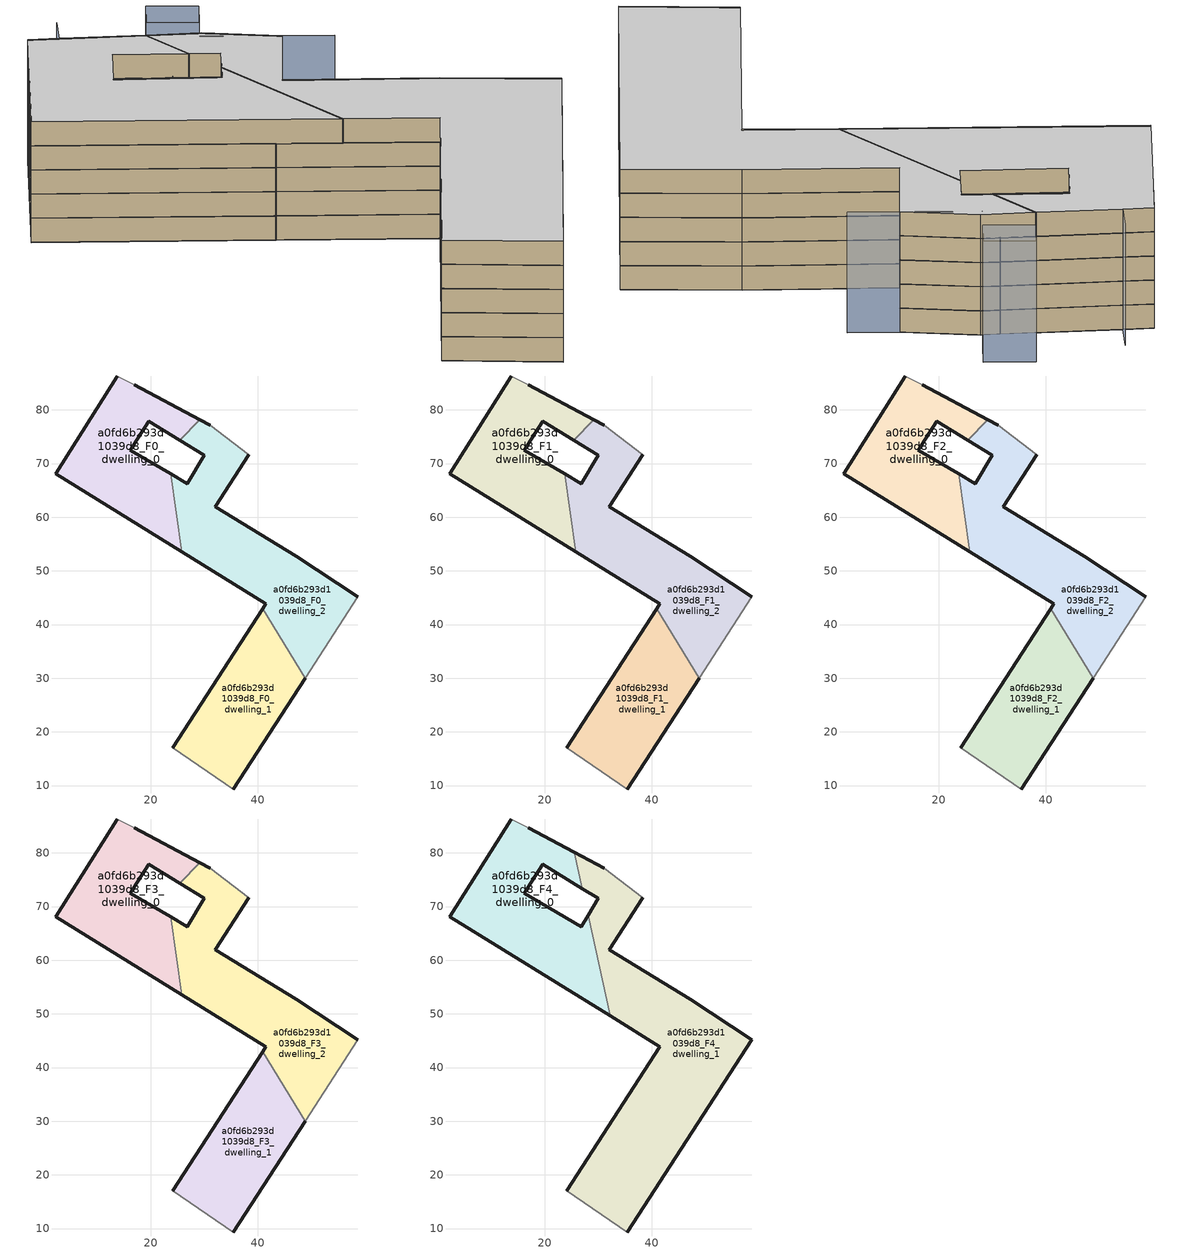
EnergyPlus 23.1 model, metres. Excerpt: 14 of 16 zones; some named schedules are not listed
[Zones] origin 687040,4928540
a0fd6b293d1039d8_F0_dwelling_0
 floor ground (EU_floor_Construction): 25.81,53.59 23.71,68.06 16.23,72.43 19.62,77.87 25.39,74.34 29.16,78.19 16.91,84.66 13.8,86.31 2.37,68.12 z0
 wall outside (EU_wall_Construction): 16.91,84.66 29.16,78.19 / 25.39,74.34 19.62,77.87 16.23,72.43 23.71,68.06 / 25.81,53.59 2.37,68.12 13.8,86.31 z0:3
 wall adiabatic (EU_wall_Construction): 13.8,86.31 16.91,84.66 z0:3
 wall to a0fd6b293d1039d8_F0_dwelling_2 (EU_wall_Construction): 29.16,78.19 25.39,74.34 / 23.71,68.06 25.81,53.59 z0:3
a0fd6b293d1039d8_F0_dwelling_1
 floor ground (EU_floor_Construction): 35.43,9.36 48.78,30.02 40.86,42.99 24.15,17.07 z0
 wall outside (EU_wall_Construction): 48.78,30.02 35.43,9.36 / 24.15,17.07 40.86,42.99 z0:3
 wall adiabatic (EU_wall_Construction): 35.43,9.36 24.15,17.07 z0:3
 wall to a0fd6b293d1039d8_F0_dwelling_2 (EU_wall_Construction): 40.86,42.99 48.78,30.02 z0:3
a0fd6b293d1039d8_F0_dwelling_2
 floor ground (EU_floor_Construction): 48.78,30.02 58.55,45.15 47.15,52.75 32.01,61.91 38.3,71.6 31.1,77.17 29.16,78.19 25.39,74.34 30.03,71.51 26.78,66.27 23.71,68.06 25.81,53.59 41.45,43.9 40.86,42.99 z0
 wall outside (EU_wall_Construction): 23.71,68.06 26.78,66.27 30.03,71.51 25.39,74.34 / 29.16,78.19 31.1,77.17 / 38.3,71.6 32.01,61.91 47.15,52.75 58.55,45.15 / 40.86,42.99 41.45,43.9 25.81,53.59 z0:3
 wall adiabatic (EU_wall_Construction): 31.1,77.17 38.3,71.6 / 58.55,45.15 48.78,30.02 z0:3
a0fd6b293d1039d8_F1_dwelling_0
 floor to a0fd6b293d1039d8_F0_dwelling_0 (EU_floor_Construction): 25.81,53.59 23.71,68.06 16.23,72.43 19.62,77.87 25.39,74.34 29.16,78.19 16.91,84.66 13.8,86.31 2.37,68.12 z3
 wall outside (EU_wall_Construction): 16.91,84.66 29.16,78.19 / 25.39,74.34 19.62,77.87 16.23,72.43 23.71,68.06 / 25.81,53.59 2.37,68.12 13.8,86.31 z3:6
 wall adiabatic (EU_wall_Construction): 13.8,86.31 16.91,84.66 z3:6
 wall to a0fd6b293d1039d8_F1_dwelling_2 (EU_wall_Construction): 29.16,78.19 25.39,74.34 / 23.71,68.06 25.81,53.59 z3:6
a0fd6b293d1039d8_F1_dwelling_1
 floor to a0fd6b293d1039d8_F0_dwelling_1 (EU_floor_Construction): 35.43,9.36 48.78,30.02 40.86,42.99 24.15,17.07 z3
 wall outside (EU_wall_Construction): 48.78,30.02 35.43,9.36 / 24.15,17.07 40.86,42.99 z3:6
 wall adiabatic (EU_wall_Construction): 35.43,9.36 24.15,17.07 z3:6
 wall to a0fd6b293d1039d8_F1_dwelling_2 (EU_wall_Construction): 40.86,42.99 48.78,30.02 z3:6
a0fd6b293d1039d8_F1_dwelling_2
 floor to a0fd6b293d1039d8_F0_dwelling_2 (EU_floor_Construction): 48.78,30.02 58.55,45.15 47.15,52.75 32.01,61.91 38.3,71.6 31.1,77.17 29.16,78.19 25.39,74.34 30.03,71.51 26.78,66.27 23.71,68.06 25.81,53.59 41.45,43.9 40.86,42.99 z3
 wall outside (EU_wall_Construction): 23.71,68.06 26.78,66.27 30.03,71.51 25.39,74.34 / 29.16,78.19 31.1,77.17 / 38.3,71.6 32.01,61.91 47.15,52.75 58.55,45.15 / 40.86,42.99 41.45,43.9 25.81,53.59 z3:6
 wall adiabatic (EU_wall_Construction): 31.1,77.17 38.3,71.6 / 58.55,45.15 48.78,30.02 z3:6
a0fd6b293d1039d8_F2_dwelling_0
 floor to a0fd6b293d1039d8_F1_dwelling_0 (EU_floor_Construction): 25.81,53.59 23.71,68.06 16.23,72.43 19.62,77.87 25.39,74.34 29.16,78.19 16.91,84.66 13.8,86.31 2.37,68.12 z6
 wall outside (EU_wall_Construction): 16.91,84.66 29.16,78.19 / 25.39,74.34 19.62,77.87 16.23,72.43 23.71,68.06 / 25.81,53.59 2.37,68.12 13.8,86.31 z6:9
 wall adiabatic (EU_wall_Construction): 13.8,86.31 16.91,84.66 z6:9
 wall to a0fd6b293d1039d8_F2_dwelling_2 (EU_wall_Construction): 29.16,78.19 25.39,74.34 / 23.71,68.06 25.81,53.59 z6:9
a0fd6b293d1039d8_F2_dwelling_1
 floor to a0fd6b293d1039d8_F1_dwelling_1 (EU_floor_Construction): 35.43,9.36 48.78,30.02 40.86,42.99 24.15,17.07 z6
 wall outside (EU_wall_Construction): 48.78,30.02 35.43,9.36 / 24.15,17.07 40.86,42.99 z6:9
 wall adiabatic (EU_wall_Construction): 35.43,9.36 24.15,17.07 z6:9
 wall to a0fd6b293d1039d8_F2_dwelling_2 (EU_wall_Construction): 40.86,42.99 48.78,30.02 z6:9
a0fd6b293d1039d8_F2_dwelling_2
 floor to a0fd6b293d1039d8_F1_dwelling_2 (EU_floor_Construction): 48.78,30.02 58.55,45.15 47.15,52.75 32.01,61.91 38.3,71.6 31.1,77.17 29.16,78.19 25.39,74.34 30.03,71.51 26.78,66.27 23.71,68.06 25.81,53.59 41.45,43.9 40.86,42.99 z6
 wall outside (EU_wall_Construction): 23.71,68.06 26.78,66.27 30.03,71.51 25.39,74.34 / 29.16,78.19 31.1,77.17 / 38.3,71.6 32.01,61.91 47.15,52.75 58.55,45.15 / 40.86,42.99 41.45,43.9 25.81,53.59 z6:9
 wall adiabatic (EU_wall_Construction): 31.1,77.17 38.3,71.6 / 58.55,45.15 48.78,30.02 z6:9
a0fd6b293d1039d8_F3_dwelling_0
 floor to a0fd6b293d1039d8_F2_dwelling_0 (EU_floor_Construction): 25.81,53.59 23.71,68.06 16.23,72.43 19.62,77.87 25.39,74.34 29.16,78.19 16.91,84.66 13.8,86.31 2.37,68.12 z9
 wall outside (EU_wall_Construction): 16.91,84.66 29.16,78.19 / 25.39,74.34 19.62,77.87 16.23,72.43 23.71,68.06 / 25.81,53.59 2.37,68.12 13.8,86.31 z9:12
 wall adiabatic (EU_wall_Construction): 13.8,86.31 16.91,84.66 z9:12
 wall to a0fd6b293d1039d8_F3_dwelling_2 (EU_wall_Construction): 29.16,78.19 25.39,74.34 / 23.71,68.06 25.81,53.59 z9:12
a0fd6b293d1039d8_F3_dwelling_1
 floor to a0fd6b293d1039d8_F2_dwelling_1 (EU_floor_Construction): 35.43,9.36 48.78,30.02 40.86,42.99 24.15,17.07 z9
 wall outside (EU_wall_Construction): 48.78,30.02 35.43,9.36 / 24.15,17.07 40.86,42.99 z9:12
 wall adiabatic (EU_wall_Construction): 35.43,9.36 24.15,17.07 z9:12
 wall to a0fd6b293d1039d8_F3_dwelling_2 (EU_wall_Construction): 40.86,42.99 48.78,30.02 z9:12
a0fd6b293d1039d8_F3_dwelling_2
 floor to a0fd6b293d1039d8_F2_dwelling_2 (EU_floor_Construction): 48.78,30.02 58.55,45.15 47.15,52.75 32.01,61.91 38.3,71.6 31.1,77.17 29.16,78.19 25.39,74.34 30.03,71.51 26.78,66.27 23.71,68.06 25.81,53.59 41.45,43.9 40.86,42.99 z9
 wall outside (EU_wall_Construction): 23.71,68.06 26.78,66.27 30.03,71.51 25.39,74.34 / 29.16,78.19 31.1,77.17 / 38.3,71.6 32.01,61.91 47.15,52.75 58.55,45.15 / 40.86,42.99 41.45,43.9 25.81,53.59 z9:12
 wall adiabatic (EU_wall_Construction): 31.1,77.17 38.3,71.6 / 58.55,45.15 48.78,30.02 z9:12
a0fd6b293d1039d8_F4_dwelling_0
 floor to a0fd6b293d1039d8_F3_dwelling_0 (EU_floor_Construction): 25.81,53.59 23.71,68.06 16.23,72.43 19.62,77.87 25.39,74.34 26.55,75.52 25.55,80.1 16.91,84.66 13.8,86.31 2.37,68.12 z12
 floor to a0fd6b293d1039d8_F3_dwelling_2 (EU_floor_Construction): 27.02,73.35 26.55,75.52 25.39,74.34 z12; 32.21,49.63 28.11,68.4 26.78,66.27 23.71,68.06 25.81,53.59 z12
 wall outside (EU_wall_Construction): 16.91,84.66 25.55,80.1 / 27.03,73.35 19.62,77.87 16.23,72.43 26.78,66.27 28.11,68.4 / 32.21,49.63 2.37,68.12 13.8,86.31 z12:15
 wall adiabatic (EU_wall_Construction): 13.8,86.31 16.91,84.66 z12:15
 wall to a0fd6b293d1039d8_F4_dwelling_1 (EU_wall_Construction): 25.55,80.1 27.03,73.35 / 28.11,68.4 32.21,49.63 z12:15
 ceiling to a0fd6b293d1039d8_F5_dwelling_0 (EU_floor_Construction): 25.55,80.1 27.02,73.35 19.62,77.87 16.23,72.43 26.78,66.27 28.11,68.4 32.21,49.63 2.37,68.12 13.8,86.31 16.91,84.66 z15
a0fd6b293d1039d8_F4_dwelling_1
 floor to a0fd6b293d1039d8_F3_dwelling_0 (EU_floor_Construction): 26.55,75.52 29.16,78.19 25.55,80.1 z12
 floor to a0fd6b293d1039d8_F3_dwelling_2 (EU_floor_Construction): 48.78,30.02 58.55,45.15 47.15,52.75 32.01,61.91 38.3,71.6 31.1,77.17 29.16,78.19 26.55,75.52 27.02,73.35 30.03,71.51 28.11,68.4 32.21,49.63 41.45,43.9 40.86,42.99 z12
 floor to a0fd6b293d1039d8_F3_dwelling_1 (EU_floor_Construction): 35.43,9.36 48.78,30.02 40.86,42.99 24.15,17.07 z12
 wall outside (EU_wall_Construction): 28.11,68.4 30.03,71.51 27.03,73.35 / 25.55,80.1 31.1,77.17 / 38.3,71.6 32.01,61.91 47.15,52.75 58.55,45.15 35.43,9.36 / 24.15,17.07 41.45,43.9 32.21,49.63 z12:15
 wall adiabatic (EU_wall_Construction): 31.1,77.17 38.3,71.6 / 35.43,9.36 24.15,17.07 z12:15
 ceiling to a0fd6b293d1039d8_F5_dwelling_1 (EU_floor_Construction): 38.3,71.6 32.01,61.91 47.15,52.75 58.55,45.15 35.43,9.36 24.15,17.07 41.45,43.9 32.21,49.63 28.11,68.4 30.03,71.51 27.02,73.35 25.55,80.1 31.1,77.17 z15
shading: 43.28,68.45 30.46,76.56 / 18.92,88.22 16.87,84.58 / 29.67,86.37 34.69,83.19 / 34.69,83.19 32.39,79.56 / 32.39,79.56 27.37,82.75 / 27.37,82.75 29.67,86.37 z0:15
[Building]
EU S2 Campaign: North Axis=0; Terrain=City; Solar Distribution=FullExterior
[Site:Location]
Bologna: Latitude=44.5; Longitude=11.25; Time Zone=1; Elevation=37
[SizingPeriod:WeatherFileDays]
AnnualSizingPeriod: Begin Month=1; Begin Day of Month=1; End Month=12; End Day of Month=31; Day of Week for Start Day=Monday; Use Weather File Daylight Saving Period=No; Use Weather File Rain and Snow Indicators=No
[MATERIAL]
EU_InternalMass_Material: Roughness=MediumRough; Thickness=0.1; Conductivity=1; Density=1800; Specific Heat=900; Thermal Absorptance=0.9; Solar Absorptance=0.7; Visible Absorptance=0.7
[MATERIAL:NOMASS] Roughness=MediumRough; Thermal Absorptance=0.9; Solar Absorptance=0.7; Visible Absorptance=0.7
Name | Thermal Resistance
EU_wall_NoMass | 0.905828
EU_floor_NoMass | 0.67114
[CONSTRUCTION]
EU_wall_Construction: EU_wall_NoMass
EU_floor_Construction: EU_floor_NoMass
EU_InternalMass_Construction: EU_InternalMass_Material
[ZONE] Type=1; Multiplier=1; Ceiling Height=autocalculate; Floor Area=autocalculate; Part of Total Floor Area=Yes
Name | Volume
a0fd6b293d1039d8_F0_dwelling_0; a0fd6b293d1039d8_F1_dwelling_0; a0fd6b293d1039d8_F2_dwelling_0; a0fd6b293d1039d8_F3_dwelling_0 | 1173.45
a0fd6b293d1039d8_F4_dwelling_0 | 1394.96
a0fd6b293d1039d8_F0_dwelling_1; a0fd6b293d1039d8_F1_dwelling_1; a0fd6b293d1039d8_F2_dwelling_1; a0fd6b293d1039d8_F3_dwelling_1 | 1136.59
a0fd6b293d1039d8_F4_dwelling_1 | 2567.53
a0fd6b293d1039d8_F0_dwelling_2; a0fd6b293d1039d8_F1_dwelling_2; a0fd6b293d1039d8_F2_dwelling_2; a0fd6b293d1039d8_F3_dwelling_2 | 1652.5
[INTERNALMASS] Construction=EU_InternalMass_Construction
Name | Zone or ZoneList | Surface Area
a0fd6b293d1039d8_F0_dwelling_0_EU_InternalMass | a0fd6b293d1039d8_F0_dwelling_0 | 391.149
a0fd6b293d1039d8_F0_dwelling_1_EU_InternalMass | a0fd6b293d1039d8_F0_dwelling_1 | 378.854
a0fd6b293d1039d8_F0_dwelling_2_EU_InternalMass | a0fd6b293d1039d8_F0_dwelling_2 | 550.84
a0fd6b293d1039d8_F1_dwelling_0_EU_InternalMass | a0fd6b293d1039d8_F1_dwelling_0 | 391.149
a0fd6b293d1039d8_F1_dwelling_1_EU_InternalMass | a0fd6b293d1039d8_F1_dwelling_1 | 378.854
a0fd6b293d1039d8_F1_dwelling_2_EU_InternalMass | a0fd6b293d1039d8_F1_dwelling_2 | 550.84
a0fd6b293d1039d8_F2_dwelling_0_EU_InternalMass | a0fd6b293d1039d8_F2_dwelling_0 | 391.149
a0fd6b293d1039d8_F2_dwelling_1_EU_InternalMass | a0fd6b293d1039d8_F2_dwelling_1 | 378.854
a0fd6b293d1039d8_F2_dwelling_2_EU_InternalMass | a0fd6b293d1039d8_F2_dwelling_2 | 550.84
a0fd6b293d1039d8_F3_dwelling_0_EU_InternalMass | a0fd6b293d1039d8_F3_dwelling_0 | 391.149
a0fd6b293d1039d8_F3_dwelling_1_EU_InternalMass | a0fd6b293d1039d8_F3_dwelling_1 | 378.854
a0fd6b293d1039d8_F3_dwelling_2_EU_InternalMass | a0fd6b293d1039d8_F3_dwelling_2 | 550.84
a0fd6b293d1039d8_F4_dwelling_0_EU_InternalMass | a0fd6b293d1039d8_F4_dwelling_0 | 464.996
a0fd6b293d1039d8_F4_dwelling_1_EU_InternalMass | a0fd6b293d1039d8_F4_dwelling_1 | 855.845
[OTHEREQUIPMENT] Fuel Type=Electricity; Design Level Calculation Method=Watts/Area; Power per Zone Floor Area=1; Fraction Latent=0; Fraction Radiant=0; Fraction Lost=0; Carbon Dioxide Generation Rate=0; EndUse Subcategory=EU_Step8_InternalGains
Name | Zone or ZoneList or Space or SpaceList | Schedule
EU_Step8_InternalGain_a0fd6b293d1039d8_F0_dwelling_0_f000 | a0fd6b293d1039d8_F0_dwelling_0 | EU_Step8_GainSchedule_a0fd6b293d1039d8_F0_dwelling_0_f000
EU_Step8_InternalGain_a0fd6b293d1039d8_F0_dwelling_1_f000 | a0fd6b293d1039d8_F0_dwelling_1 | EU_Step8_GainSchedule_a0fd6b293d1039d8_F0_dwelling_1_f000
EU_Step8_InternalGain_a0fd6b293d1039d8_F0_dwelling_2_f000 | a0fd6b293d1039d8_F0_dwelling_2 | EU_Step8_GainSchedule_a0fd6b293d1039d8_F0_dwelling_2_f000
EU_Step8_InternalGain_a0fd6b293d1039d8_F1_dwelling_0_f000 | a0fd6b293d1039d8_F1_dwelling_0 | EU_Step8_GainSchedule_a0fd6b293d1039d8_F1_dwelling_0_f000
EU_Step8_InternalGain_a0fd6b293d1039d8_F1_dwelling_1_f000 | a0fd6b293d1039d8_F1_dwelling_1 | EU_Step8_GainSchedule_a0fd6b293d1039d8_F1_dwelling_1_f000
EU_Step8_InternalGain_a0fd6b293d1039d8_F1_dwelling_2_f000 | a0fd6b293d1039d8_F1_dwelling_2 | EU_Step8_GainSchedule_a0fd6b293d1039d8_F1_dwelling_2_f000
EU_Step8_InternalGain_a0fd6b293d1039d8_F2_dwelling_0_f000 | a0fd6b293d1039d8_F2_dwelling_0 | EU_Step8_GainSchedule_a0fd6b293d1039d8_F2_dwelling_0_f000
EU_Step8_InternalGain_a0fd6b293d1039d8_F2_dwelling_1_f000 | a0fd6b293d1039d8_F2_dwelling_1 | EU_Step8_GainSchedule_a0fd6b293d1039d8_F2_dwelling_1_f000
EU_Step8_InternalGain_a0fd6b293d1039d8_F2_dwelling_2_f000 | a0fd6b293d1039d8_F2_dwelling_2 | EU_Step8_GainSchedule_a0fd6b293d1039d8_F2_dwelling_2_f000
EU_Step8_InternalGain_a0fd6b293d1039d8_F3_dwelling_0_f000 | a0fd6b293d1039d8_F3_dwelling_0 | EU_Step8_GainSchedule_a0fd6b293d1039d8_F3_dwelling_0_f000
EU_Step8_InternalGain_a0fd6b293d1039d8_F3_dwelling_1_f000 | a0fd6b293d1039d8_F3_dwelling_1 | EU_Step8_GainSchedule_a0fd6b293d1039d8_F3_dwelling_1_f000
EU_Step8_InternalGain_a0fd6b293d1039d8_F3_dwelling_2_f000 | a0fd6b293d1039d8_F3_dwelling_2 | EU_Step8_GainSchedule_a0fd6b293d1039d8_F3_dwelling_2_f000
EU_Step8_InternalGain_a0fd6b293d1039d8_F4_dwelling_0_f000 | a0fd6b293d1039d8_F4_dwelling_0 | EU_Step8_GainSchedule_a0fd6b293d1039d8_F4_dwelling_0_f000
EU_Step8_InternalGain_a0fd6b293d1039d8_F4_dwelling_1_f000 | a0fd6b293d1039d8_F4_dwelling_1 | EU_Step8_GainSchedule_a0fd6b293d1039d8_F4_dwelling_1_f000
[ZONEVENTILATION:DESIGNFLOWRATE] Schedule=EU_AlwaysOn; Design Flow Rate Calculation Method=AirChanges/Hour; Air Changes per Hour=0.73129; Ventilation Type=Natural; Fan Pressure Rise=0; Fan Total Efficiency=1; Constant Term Coefficient=1; Temperature Term Coefficient=0; Velocity Term Coefficient=0; Velocity Squared Term Coefficient=0; Minimum Indoor Temperature=-100; Maximum Indoor Temperature=100; Delta Temperature=-100; Minimum Outdoor Temperature=-100; Maximum Outdoor Temperature=100; Maximum Wind Speed=40
Name | Zone or ZoneList or Space or SpaceList
EU_ConstantAir_a0fd6b293d1039d8_F0_dwelling_0 | a0fd6b293d1039d8_F0_dwelling_0
EU_ConstantAir_a0fd6b293d1039d8_F0_dwelling_1 | a0fd6b293d1039d8_F0_dwelling_1
EU_ConstantAir_a0fd6b293d1039d8_F0_dwelling_2 | a0fd6b293d1039d8_F0_dwelling_2
EU_ConstantAir_a0fd6b293d1039d8_F1_dwelling_0 | a0fd6b293d1039d8_F1_dwelling_0
EU_ConstantAir_a0fd6b293d1039d8_F1_dwelling_1 | a0fd6b293d1039d8_F1_dwelling_1
EU_ConstantAir_a0fd6b293d1039d8_F1_dwelling_2 | a0fd6b293d1039d8_F1_dwelling_2
EU_ConstantAir_a0fd6b293d1039d8_F2_dwelling_0 | a0fd6b293d1039d8_F2_dwelling_0
EU_ConstantAir_a0fd6b293d1039d8_F2_dwelling_1 | a0fd6b293d1039d8_F2_dwelling_1
EU_ConstantAir_a0fd6b293d1039d8_F2_dwelling_2 | a0fd6b293d1039d8_F2_dwelling_2
EU_ConstantAir_a0fd6b293d1039d8_F3_dwelling_0 | a0fd6b293d1039d8_F3_dwelling_0
EU_ConstantAir_a0fd6b293d1039d8_F3_dwelling_1 | a0fd6b293d1039d8_F3_dwelling_1
EU_ConstantAir_a0fd6b293d1039d8_F3_dwelling_2 | a0fd6b293d1039d8_F3_dwelling_2
EU_ConstantAir_a0fd6b293d1039d8_F4_dwelling_0 | a0fd6b293d1039d8_F4_dwelling_0
EU_ConstantAir_a0fd6b293d1039d8_F4_dwelling_1 | a0fd6b293d1039d8_F4_dwelling_1
[HVACTEMPLATE:THERMOSTAT] Constant Heating Setpoint=20; Constant Cooling Setpoint=50
EU_HeatOnly_a0fd6b293d1039d8_F0_dwelling_0; EU_HeatOnly_a0fd6b293d1039d8_F0_dwelling_1; EU_HeatOnly_a0fd6b293d1039d8_F0_dwelling_2; EU_HeatOnly_a0fd6b293d1039d8_F1_dwelling_0; EU_HeatOnly_a0fd6b293d1039d8_F1_dwelling_1; EU_HeatOnly_a0fd6b293d1039d8_F1_dwelling_2; EU_HeatOnly_a0fd6b293d1039d8_F2_dwelling_0; EU_HeatOnly_a0fd6b293d1039d8_F2_dwelling_1; EU_HeatOnly_a0fd6b293d1039d8_F2_dwelling_2; EU_HeatOnly_a0fd6b293d1039d8_F3_dwelling_0; EU_HeatOnly_a0fd6b293d1039d8_F3_dwelling_1; EU_HeatOnly_a0fd6b293d1039d8_F3_dwelling_2; EU_HeatOnly_a0fd6b293d1039d8_F4_dwelling_0; EU_HeatOnly_a0fd6b293d1039d8_F4_dwelling_1; EU_HeatOnly_a0fd6b293d1039d8_F5_dwelling_0; EU_HeatOnly_a0fd6b293d1039d8_F5_dwelling_1
[HVACTEMPLATE:ZONE:IDEALLOADSAIRSYSTEM] System Availability Schedule=EU_AlwaysOn; Maximum Heating Supply Air Temperature=50; Minimum Cooling Supply Air Temperature=13; Maximum Heating Supply Air Humidity Ratio=0.0156; Minimum Cooling Supply Air Humidity Ratio=0.0077; Heating Limit=NoLimit; Cooling Limit=NoLimit; Heating Availability Schedule=EU_AlwaysOn; Cooling Availability Schedule=EU_CoolingOff; Dehumidification Control Type=ConstantSensibleHeatRatio; Cooling Sensible Heat Ratio=0.7; Dehumidification Setpoint=60; Humidification Control Type=None; Humidification Setpoint=30; Outdoor Air Method=None; Outdoor Air Flow Rate per Person=0.00944; Outdoor Air Flow Rate per Zone Floor Area=0; Outdoor Air Flow Rate per Zone=0; Demand Controlled Ventilation Type=None; Outdoor Air Economizer Type=NoEconomizer; Heat Recovery Type=None; Sensible Heat Recovery Effectiveness=0.7; Latent Heat Recovery Effectiveness=0.65
Name | Template Thermostat
a0fd6b293d1039d8_F0_dwelling_0 | EU_HeatOnly_a0fd6b293d1039d8_F0_dwelling_0
a0fd6b293d1039d8_F0_dwelling_1 | EU_HeatOnly_a0fd6b293d1039d8_F0_dwelling_1
a0fd6b293d1039d8_F0_dwelling_2 | EU_HeatOnly_a0fd6b293d1039d8_F0_dwelling_2
a0fd6b293d1039d8_F1_dwelling_0 | EU_HeatOnly_a0fd6b293d1039d8_F1_dwelling_0
a0fd6b293d1039d8_F1_dwelling_1 | EU_HeatOnly_a0fd6b293d1039d8_F1_dwelling_1
a0fd6b293d1039d8_F1_dwelling_2 | EU_HeatOnly_a0fd6b293d1039d8_F1_dwelling_2
